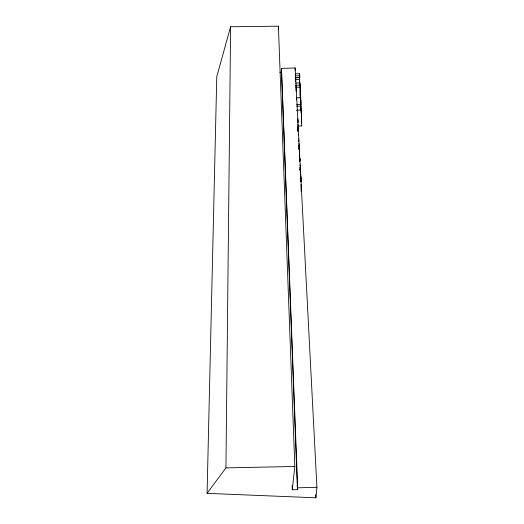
<?xml version="1.0" encoding="UTF-8"?>
<svg xmlns="http://www.w3.org/2000/svg" width="524" height="524" viewBox="0 0 524 524"><rect width="100%" height="100%" fill="white"/><g stroke="black" fill="none" stroke-linecap="round" stroke-linejoin="round"><path stroke-width="0.79" d="M295.143 70.347L295.143 67.95L281.434 68.415L297.409 489.691L292.281 489.796L292.137 485.709M295.418 81.305L295.313 77.69L299.604 77.545L299.676 84.371M295.425 75.829L295.425 77.768L299.728 77.624L299.63 73.668L295.32 73.812L295.425 75.829L299.741 75.685M296.06 91.281L295.962 85.222M301.045 112.667L301.038 110.787M297.907 131.282L297.946 124.286M297.966 120.533L297.625 118.345L297.953 122.413L297.881 120.952M298.045 130.568L297.881 127.384L298.169 130.935L298.28 128.518M298.457 135.709L298.464 134.321M301.077 191.103L301.045 184.481M299.545 84.777L299.604 77.545M299.63 73.668L299.728 77.624M299.165 149.438L299.407 148.207L299.512 152.36M299.394 149.432L299.407 148.207M299.466 157.213L299.492 154.18M299.42 158.811L299.859 158.818L299.839 160.809L299.433 157.449M300.219 98.001L300.331 85.071L295.706 85.261M300.357 97.516L300.331 85.071M300.029 166.128L300.042 164.778M300.566 103.883L300.684 97.667L296.322 97.818L296.473 99.874M295.143 67.95L316.915 487.281L315.893 497.8L207.085 493.346L225.942 467.873L230.606 26.757L278.395 26.2L294.816 466.478L292.281 489.796M300.684 97.667L301.051 106.051L296.669 106.195M298.536 141.395L298.647 139.155L298.811 140.851M297.671 487.68L297.409 489.691M278.342 29.429L278.395 26.2M300.095 170.339L300.272 167.353L300.868 179.129M301.202 112.398L301.326 109.988L296.885 110.269M207.085 493.346L216.772 76.648L230.606 26.757M299.983 169.789L300.075 169.049L300.206 170.005M300.213 169.783L300.311 169.042L300.442 169.992M301.359 113.138L301.47 112.83M298.045 126.107L301.739 125.878L301.326 109.988M299.97 167.425L300.383 171.603M295.418 79.7L299.715 79.556M295.595 83.074L299.898 82.923L300.245 94.988L299.905 94.988M296.067 87.285L300.449 87.141M296.676 104.636L301.064 104.492M297.874 128.78L298.221 131.157M299.525 150.519L299.171 148.213M316.915 487.281L297.671 487.824L281.434 68.415M225.942 467.873L294.816 466.478M279.875 72.207L281.342 72.188M301.693 125.989L301.582 125.288M296.925 110.138L297.016 110.826M298.418 139.161L298.582 140.858M301.549 123.173L301.555 114.049M300.534 106.667L300.743 109.968M300.501 175.599L300.579 176.909M300.704 103.641L300.743 104.315M300.743 103.032L300.769 100.444L300.953 103.497M300.521 171.112L300.704 174.708M298.104 127.378L298.274 130.561M299.663 157.442L299.839 160.809M299.793 161.49L299.859 158.818M299.466 158.124L299.604 160.816M297.914 129.572L297.992 131.164M299.453 159.486L299.558 161.497M315.73 494.532L315.893 497.8M300.566 175.416L300.711 180.747M300.815 110.02L300.678 106.293M300.887 105.881L301.018 109.693M298.949 143.458L299.125 149.32M300.521 174.564L300.737 179.719M300.632 176.784L300.691 178.219M300.828 106.018L300.933 110.263M300.835 176.418L300.992 181.789M300.553 176.87L300.691 181.507M298.949 145.233L299.027 148.94M300.678 179.044L300.75 181.795M299.898 82.923L299.938 84.495"/></g></svg>
